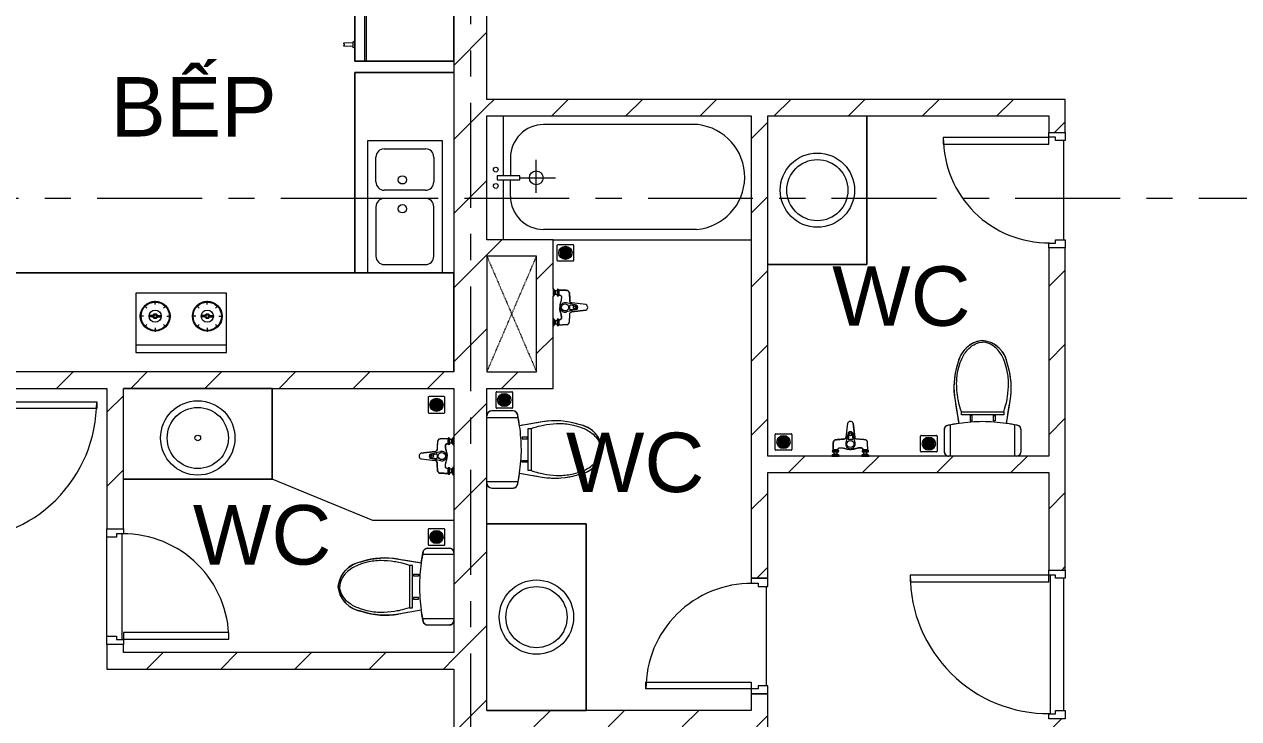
# Model space of a CAD drawing. Header units: millimetres. Extents: x -20144 to 117103, y -11426 to 48263.
# Drawn here: x 100701 to 108051, y 3200 to 7404 of the extents above; entities that cross this region are included whole.
import ezdxf

# ---------------------------------------------------------------- set-up
doc = ezdxf.new("R2010")
doc.units = ezdxf.units.MM
doc.linetypes.add('Dash_2_', pattern=[6.35, 3.175, -3.175])
doc.linetypes.add('Grid Line', pattern=[22.225, 12.7, -3.175, 3.175, -3.175])
for name, color, linetype, lineweight in [('A-DETL-GENF', 31, 'Continuous', 5), ('A-DETL-GENF-HDLN', 161, 'Dash_2_', 5), ('CHU', 181, 'Continuous', 5), ('CUA', 31, 'Continuous', 9), ('HATCH-TUONG', 152, 'Continuous', 9), ('NET-CAT', 3, 'Continuous', 9), ('NET-THAY', 2, 'Continuous', 15), ('THIET BI', 44, 'Continuous', 5), ('THIET-BI', 44, 'Continuous', 5), ('TRUC', 225, 'Continuous', 5)]:
    doc.layers.add(name, color=color, linetype=linetype, lineweight=lineweight)
doc.styles.add('Arial_4', font='arial.ttf', dxfattribs={"height": 360})
pattern_1 = [(45, (71000, 0), (-224.5064, 224.5064), [])]

# ---------------------------------------------------------------- blocks, each defined once
blk = doc.blocks.new('CUA PHONG NGU - Type 1-368226-MẶT BẰNG TẦNG 23')
at = {"layer": 'CUA', "lineweight": 5}
for p, q in [((-348.5, -52.3), (-348.5, 47.7)), ((-348.5, 47.7), (-298.5, 47.7)), ((-298.5, 47.7), (-298.5, -11.3)), ((501.5, 47.7), (551.5, 47.7)), ((501.5, -11.3), (501.5, 47.7)), ((551.5, 47.7), (551.5, -52.3)), ((-318.5, -52.3), (-348.5, -52.3)), ((-318.5, -11.3), (-318.5, -52.3)), ((-298.5, -11.3), (-318.5, -11.3)), ((521.5, -11.3), (501.5, -11.3)), ((521.5, -52.3), (521.5, -11.3)), ((551.5, -52.3), (521.5, -52.3))]:
    blk.add_line(p, q, dxfattribs=at)
at = {"layer": 'CUA'}
for p, q in [((-277.5, -52.3), (-317.5, -52.3)), ((-317.5, -52.3), (-317.5, -890.3)), ((-277.5, -890.3), (-277.5, -52.3)), ((-317.5, -890.3), (-277.5, -890.3))]:
    blk.add_line(p, q, dxfattribs=at)
at = {"layer": 'CUA', "lineweight": 5}
blk.add_arc((-317.5, -52.3), 838, 270, 0.5, dxfattribs=at)
blk = doc.blocks.new('CUA WC - Type 1-374153-MẶT BẰNG TẦNG 23')
at = {"layer": 'CUA'}
for p, q in [((-217.5, 690.3), (-177.5, 690.3)), ((-217.5, 52.3), (-217.5, 690.3)), ((-177.5, 690.3), (-177.5, 52.3)), ((-177.5, 52.3), (-217.5, 52.3))]:
    blk.add_line(p, q, dxfattribs=at)
at = {"layer": 'CUA', "lineweight": 5}
for p, q in [((-218.5, 52.3), (-248.5, 52.3)), ((-248.5, 52.3), (-248.5, -47.7)), ((-218.5, 11.3), (-218.5, 52.3)), ((-198.5, 11.3), (-218.5, 11.3)), ((-198.5, -47.7), (-198.5, 11.3)), ((421.5, 11.3), (401.5, 11.3)), ((401.5, 11.3), (401.5, -47.7)), ((451.5, 52.3), (421.5, 52.3)), ((421.5, 52.3), (421.5, 11.3)), ((451.5, -47.7), (451.5, 52.3)), ((-248.5, -47.7), (-198.5, -47.7)), ((401.5, -47.7), (451.5, -47.7))]:
    blk.add_line(p, q, dxfattribs=at)
blk.add_arc((-217.5, 52.3), 638, 359.5, 90, dxfattribs=at)
blk = doc.blocks.new('CUA WC - Type 1-374201-MẶT BẰNG TẦNG 23')
at = {"layer": 'CUA', "lineweight": 5}
for p, q in [((-248.5, -52.3), (-248.5, 47.7)), ((-248.5, 47.7), (-198.5, 47.7)), ((-198.5, 47.7), (-198.5, -11.3)), ((401.5, 47.7), (451.5, 47.7)), ((401.5, -11.3), (401.5, 47.7)), ((451.5, 47.7), (451.5, -52.3)), ((-218.5, -52.3), (-248.5, -52.3)), ((-218.5, -11.3), (-218.5, -52.3)), ((-198.5, -11.3), (-218.5, -11.3)), ((421.5, -11.3), (401.5, -11.3)), ((421.5, -52.3), (421.5, -11.3)), ((451.5, -52.3), (421.5, -52.3))]:
    blk.add_line(p, q, dxfattribs=at)
at = {"layer": 'CUA'}
for p, q in [((-177.5, -52.3), (-217.5, -52.3)), ((-217.5, -52.3), (-217.5, -690.3)), ((-177.5, -690.3), (-177.5, -52.3)), ((-217.5, -690.3), (-177.5, -690.3))]:
    blk.add_line(p, q, dxfattribs=at)
at = {"layer": 'CUA', "lineweight": 5}
blk.add_arc((-217.5, -52.3), 638, 270, 0.5, dxfattribs=at)
blk = doc.blocks.new('X-XI - X-XI-V67-MẶT BẰNG TẦNG 23')
at = {"layer": 'THIET-BI'}
for p, q in [((194.6, 0), (194.6, -186.1)), ((215, -2.1), (204.3, 0)), ((-230.6, -16.8), (-233.2, -33.2)), ((-233.2, -29), (-233.2, -157.9)), ((-233.2, -29), (-233.2, -157.9)), ((-233.2, -33.2), (-233.2, -45)), ((-233.2, -45), (-233.2, -157.9)), ((-227.9, -12.2), (-230.6, -16.8)), ((-222, -6.1), (-227.9, -12.2)), ((-212.4, -1.2), (-222, -6.1)), ((-204.3, 0), (-212.4, -1.2)), ((-194.6, 0), (-194.6, -185.7)), ((219.3, -4.2), (215, -2.1)), ((224.8, -8.5), (219.3, -4.2)), ((227.7, -12), (224.8, -8.5)), ((231.6, -19.3), (227.7, -12)), ((233.2, -29), (231.6, -19.3)), ((233.2, -157.9), (233.2, -29)), ((233.2, -157.9), (233.2, -29)), ((233.2, -157.9), (233.2, -29)), ((-233.2, -157.9), (-232.9, -162.1)), ((-232.9, -162.1), (-231, -169.1)), ((-231, -169.1), (-228, -174.5)), ((-228, -174.5), (-224.2, -178.9)), ((-224.2, -178.9), (-216.9, -183.9)), ((-216.9, -183.9), (-209.4, -186.4)), ((-209.4, -186.4), (-202.4, -187.7)), ((-202.4, -187.7), (-192, -189.7)), ((-192, -189.7), (-184.2, -191.1)), ((-184.2, -191.1), (-168, -193.8)), ((-168, -193.8), (-149.9, -196.6)), ((-143.8, -197.5), (-166.7, -335.2)), ((-143.8, -197.5), (-166.7, -335.2)), ((-149.9, -196.6), (-143.8, -197.5)), ((-143.8, -197.5), (-147.8, -221.1)), ((-76.6, -213.5), (-66.1, -213.5)), ((-76.6, -245), (-76.6, -213.5)), ((-66.1, -213.5), (-66.1, -245)), ((64, -213.5), (64, -245)), ((74.4, -213.5), (64, -213.5)), ((74.4, -245), (74.4, -213.5)), ((143.8, -197.5), (212.9, -185.5)), ((166.7, -335.2), (143.8, -197.5)), ((166.7, -335.2), (143.8, -197.5)), ((146.9, -216.1), (143.8, -197.5)), ((151.8, -245.3), (146.9, -216.1)), ((212.9, -185.5), (220.8, -181.7)), ((220.8, -181.7), (226.5, -176.5)), ((226.5, -176.5), (231.9, -166.7)), ((231.9, -166.7), (233.2, -157.9)), ((-157.7, -280.9), (-161.5, -303.8)), ((-155.3, -266.3), (-157.7, -280.9)), ((-147.8, -221.1), (-155.3, -266.3)), ((-127.7, -249.9), (127.7, -249.9)), ((-127.7, -267.8), (-127.7, -249.9)), ((-8.6, -267.8), (-127.7, -267.8)), ((-66.1, -245), (-76.6, -245)), ((127.7, -267.8), (-8.6, -267.8)), ((64, -245), (74.4, -245)), ((127.7, -249.9), (127.7, -267.8)), ((157.2, -277.8), (151.8, -245.3)), ((161.7, -304.9), (157.2, -277.8)), ((-171, -365.1), (-172.5, -383)), ((-168.9, -349), (-171, -365.1)), ((-164.6, -322), (-168.9, -349)), ((-161.5, -303.8), (-164.6, -322)), ((166.7, -335.2), (161.7, -304.9)), ((171.6, -371), (166.7, -335.2)), ((-172.5, -383), (-173.5, -402.2)), ((-173.5, -402.2), (-173.1, -436.1)), ((-173.1, -436.1), (-172.5, -446.5)), ((173.2, -395.8), (171.6, -371)), ((172.5, -446.5), (173.5, -426.5)), ((173.5, -426.5), (173.2, -395.8)), ((-172.5, -446.5), (-169.6, -474.8)), ((-169.6, -474.8), (-166.5, -495.3)), ((-166.5, -495.3), (-161.1, -520.9)), ((161.7, -518.5), (165.2, -502.3)), ((165.2, -502.3), (172.5, -446.5)), ((-161.1, -520.9), (-151.4, -555.9)), ((-151.4, -555.9), (-143.5, -587)), ((-143.5, -587), (-131.8, -612.8)), ((131.6, -613.2), (145.5, -581)), ((145.5, -581), (151.4, -555.9)), ((151.4, -555.9), (155.1, -543.7)), ((155.1, -543.7), (161.7, -518.5)), ((-131.8, -612.8), (-121.7, -628.9)), ((-121.7, -628.9), (-100.2, -653.8)), ((-100.2, -653.8), (-87.5, -664.8)), ((86, -665.9), (100.2, -653.8)), ((100.2, -653.8), (114.1, -638.9)), ((114.1, -638.9), (131.6, -613.2)), ((-87.5, -664.8), (-69.9, -676.9)), ((-69.9, -676.9), (-49.6, -687.2)), ((-49.6, -687.2), (-19.9, -696.9)), ((-19.9, -696.9), (0, -700.2)), ((0, -700.2), (34.6, -692.9)), ((34.6, -692.9), (60.8, -681.9)), ((60.8, -681.9), (86, -665.9))]:
    blk.add_line(p, q, dxfattribs=at)
for centre, radius, start, end in [((204.3, -29), 29, 360, 90), ((204.3, -29), 29, 0, 90), ((-204.3, -29), 29, 90, 180), ((-204.3, -29), 29, 90, 180), ((-204.3, -157.9), 29, 180, 259.85987), ((-204.3, -157.9), 29, 180, 259.85987), ((18.1, 960), 1168.8, 258.77622, 262.03475), ((18.1, 960), 1168.8, 258.77622, 262.03475), ((18.1, 960), 1168.8, 262.14467, 269.16333), ((-16, 957.7), 1166.4, 270.83748, 277.76826), ((-18.1, 960), 1168.8, 277.96525, 281.22378), ((-18.1, 960), 1168.8, 277.96525, 281.22378), ((204.3, -157.9), 29, 280.14013, 360), ((204.3, -157.9), 29, 280.14013, 0), ((287.1, -414.4), 460.7, 170.09406, 197.88556), ((287.1, -414.4), 460.7, 170.09406, 197.88556), ((-287.1, -414.4), 460.7, 342.11444, 9.90594), ((-287.1, -414.4), 460.7, 342.11444, 9.90594), ((18.2, -529.6), 171.6, 188.82666, 263.90979), ((18.2, -529.6), 171.6, 188.82666, 263.90979), ((-18.2, -529.6), 171.6, 276.09021, 351.17334), ((-18.2, -529.6), 171.6, 276.09021, 351.17334)]:
    blk.add_arc(centre, radius, start, end, dxfattribs=at)
for points in [[(-127.7, -267.8), (-143.4, -315.6), (-152.2, -364.8), (-160.3, -442.2), (-151, -516.8), (-129.6, -585.3), (-93.5, -652), (-37.5, -689.3), (-2.9, -689.4), (0, -689.4)], [(127.7, -267.8), (143.4, -315.6), (152.2, -364.8), (160.3, -442.2), (151, -516.8), (129.6, -585.3), (93.5, -652), (37.5, -689.3), (2.9, -689.4), (0, -689.4)]]:
    blk.add_open_spline(points, degree=3, knots=[12.724379, 12.724379, 12.724379, 12.724379, 75.096459, 151.912755, 228.70098, 282.501534, 351.034079, 439.49288, 447.51098, 447.51098, 447.51098, 447.51098], dxfattribs=at)
blk = doc.blocks.new('X-LA - X-LA-610547-MẶT BẰNG TẦNG 23')
at = {"layer": 'THIET-BI'}
for p, q in [((-565, 0), (-565, -600)), ((-565, -600), (-565, 0)), ((565, -600), (565, -0.1)), ((565, -0.1), (565, -600)), ((-565, -600), (565, -600)), ((565, -600), (-565, -600))]:
    blk.add_line(p, q, dxfattribs=at)
for radius in [225, 185]:
    blk.add_circle((0, -300), radius, dxfattribs=at)
blk = doc.blocks.new('X-LA - X-LA-V69-MẶT BẰNG TẦNG 23')
at = {"layer": 'THIET-BI'}
for p, q in [((-450, -0.1), (-450, -600)), ((-450, -600), (-450, -0.1)), ((-450, -600), (449.9, -600)), ((449.9, -600), (-450, -600))]:
    blk.add_line(p, q, dxfattribs=at)
for radius in [225, 185]:
    blk.add_circle((0, -300), radius, dxfattribs=at)
blk = doc.blocks.new('X-SEN - X-SEN-410583-MẶT BẰNG TẦNG 23')
at = {"layer": 'THIET-BI'}
for p, q in [((-67.5, 0), (-112.5, 0)), ((-112.5, 0), (-112.5, -3.8)), ((-112.5, 0), (-67.5, 0)), ((-112.5, -3.8), (-112.5, 0)), ((-67.5, -3.8), (-67.5, 0)), ((-67.5, 0), (-67.5, -3.8)), ((112.5, 0), (67.5, 0)), ((67.5, 0), (67.5, -3.8)), ((67.5, 0), (67.5, -3.8)), ((112.5, 0), (67.5, 0)), ((112.5, -3.8), (112.5, 0)), ((112.5, -3.8), (112.5, 0)), ((-112.5, -3.8), (-99.9, -12.6)), ((-67.5, -3.8), (-112.5, -3.8)), ((-112.5, -3.8), (-99.9, -12.6)), ((-99.9, -25.3), (-107.2, -25.3)), ((-72.8, -25.3), (-107.2, -25.3)), ((-107.2, -34.3), (-105.1, -34.3)), ((-107.2, -34.3), (-72.8, -34.3)), ((-105.1, -34.3), (-105.1, -37.2)), ((-105.1, -34.3), (-105.1, -37.2)), ((-74.9, -34.3), (-105.1, -34.3)), ((-105.1, -37.2), (-74.9, -37.2)), ((-99.9, -12.6), (-99.9, -25.3)), ((-99.9, -12.6), (-80.1, -12.6)), ((-80.1, -12.6), (-99.9, -12.6)), ((-99.9, -12.6), (-99.9, -25.3)), ((-80.1, -12.6), (-67.5, -3.8)), ((-80.1, -12.6), (-67.5, -3.8)), ((-80.1, -25.3), (-80.1, -12.6)), ((-80.1, -25.3), (-80.1, -12.6)), ((-72.8, -25.3), (-80.1, -25.3)), ((-74.9, -37.2), (-74.9, -34.3)), ((-74.9, -34.3), (-72.8, -34.3)), ((-74.9, -37.2), (-74.9, -34.3)), ((67.5, -3.8), (80.1, -12.6)), ((112.5, -3.8), (67.5, -3.8)), ((67.5, -3.8), (80.1, -12.6)), ((80.1, -25.3), (72.8, -25.3)), ((107.2, -25.3), (72.8, -25.3)), ((72.8, -34.3), (74.9, -34.3)), ((72.8, -34.3), (107.2, -34.3)), ((74.9, -34.3), (74.9, -37.2)), ((74.9, -34.3), (74.9, -37.2)), ((105.1, -34.3), (74.9, -34.3)), ((74.9, -37.2), (105.1, -37.2)), ((80.1, -12.6), (80.1, -25.3)), ((99.9, -12.6), (80.1, -12.6)), ((80.1, -12.6), (99.9, -12.6)), ((99.9, -12.6), (80.1, -12.6)), ((80.1, -12.6), (80.1, -25.3)), ((99.9, -12.6), (112.5, -3.8)), ((99.9, -12.6), (112.5, -3.8)), ((99.9, -25.3), (99.9, -12.6)), ((99.9, -25.3), (99.9, -12.6)), ((107.2, -25.3), (99.9, -25.3)), ((105.1, -37.2), (105.1, -34.3)), ((105.1, -34.3), (107.2, -34.3)), ((105.1, -37.2), (105.1, -34.3)), ((-12.9, -141.7), (-27.6, -80.8)), ((-27.3, -113.1), (-17.5, -199.2)), ((-17.5, -199.2), (-27.3, -113.1)), ((-7.7, -139.6), (-13.8, -105.5)), ((7.7, -139.6), (13.8, -105.5)), ((12.9, -141.7), (27.6, -80.8)), ((17.5, -199.2), (27.3, -113.1)), ((17.5, -199.2), (27.3, -113.1))]:
    blk.add_line(p, q, dxfattribs=at)
for centre, radius in [((0, -73.2), 21.5), ((0, -130.1), 7.2)]:
    blk.add_circle(centre, radius, dxfattribs=at)
for centre, radius, start, end in [((-102.9, -29.8), 6.9, 148.02464, 211.97536), ((-102.9, -29.8), 6.9, 148.02464, 211.97536), ((-107.2, -27.1), 1.8, 90, 148.02464), ((-107.2, -27.1), 1.8, 90, 148.02464), ((-107.2, -32.5), 1.8, 211.97536, 270), ((-107.2, -32.5), 1.8, 211.97536, 270), ((-112.5, -29.8), 6.9, 319.28447, 40.71553), ((-94.4, -29.8), 6.9, 139.28447, 220.71553), ((-85.4, -29.8), 6.9, 319.28447, 40.71553), ((-67.5, -29.8), 6.9, 139.28447, 220.71553), ((-72.8, -27.1), 1.8, 31.97536, 90), ((-72.8, -27.1), 1.8, 31.97536, 90), ((-72.8, -32.5), 1.8, 270, 328.02464), ((-72.8, -32.5), 1.8, 270, 328.02464), ((-77.1, -29.8), 6.9, 328.02464, 31.97536), ((-77.1, -29.8), 6.9, 328.02464, 31.97536), ((-0.4, -73.2), 28.3, 89.25175, 195.66926), ((0.4, -73.2), 28.3, 344.33074, 90.74825), ((77.1, -29.8), 6.9, 148.02464, 211.97536), ((77.1, -29.8), 6.9, 148.02464, 211.97536), ((72.8, -27.1), 1.8, 90, 148.02464), ((72.8, -27.1), 1.8, 90, 148.02464), ((72.8, -32.5), 1.8, 211.97536, 270), ((72.8, -32.5), 1.8, 211.97536, 270), ((67.5, -29.8), 6.9, 319.28447, 40.71553), ((85.6, -29.8), 6.9, 139.28447, 220.71553), ((94.6, -29.8), 6.9, 319.28447, 40.71553), ((112.5, -29.8), 6.9, 139.28447, 220.71553), ((107.2, -27.1), 1.8, 31.97536, 90), ((107.2, -27.1), 1.8, 31.97536, 90), ((107.2, -32.5), 1.8, 270, 328.02464), ((107.2, -32.5), 1.8, 270, 328.02464), ((102.9, -29.8), 6.9, 328.02464, 31.97536), ((102.9, -29.8), 6.9, 328.02464, 31.97536), ((-9.4, -104.7), 4.5, 74.07034, 190.15556), ((0, -134.7), 14.7, 208.41441, 331.58559), ((-0.4, -73.2), 28.3, 254.07034, 270.74825), ((0, -136.6), 8.24, 201.12938, 338.87062), ((0.4, -73.2), 28.3, 269.25175, 285.92966), ((9.4, -104.7), 4.5, 349.84444, 105.92966), ((0, -191), 19.3, 205.0481, 334.9519), ((0, -191), 19.3, 205.0481, 334.9519)]:
    blk.add_arc(centre, radius, start, end, dxfattribs=at)
for points, knots in [([(-105.1, -37.2), (-105.1, -39.1), (-104.9, -42.9), (-104.7, -48.5), (-104.5, -54.2), (-104.2, -61.7), (-103.9, -68.4), (-103.8, -73.6), (-103.7, -75.5), (-103.7, -76.7), (-103.6, -77.6), (-103.6, -78.6), (-103.6, -79.8), (-103.6, -81), (-103.5, -81.8), (-103.5, -82.3), (-103.5, -82.6), (-103.4, -83), (-103.4, -83.5), (-103.3, -84.3), (-103.2, -85.5), (-103.1, -86.6), (-102.8, -87.6), (-102.6, -88.2), (-102.3, -88.9), (-101.9, -89.7), (-101.3, -90.8), (-100.6, -91.7), (-100, -92.5), (-99, -93.6), (-97.8, -94.7), (-96.2, -95.8), (-95, -96.6), (-93.7, -97.2), (-92.4, -97.7), (-91.2, -98.1), (-90.3, -98.4), (-89.6, -98.5), (-88.9, -98.7), (-88, -98.8), (-86.8, -99), (-85.6, -99.1), (-84.7, -99.1), (-84, -99.2), (-83.3, -99.3), (-82.3, -99.4), (-81.2, -99.5), (-79.7, -99.6), (-77.9, -99.8), (-75.5, -100), (-72.8, -100.2), (-70, -100.5), (-66.3, -100.8), (-61.6, -101.2), (-56, -101.5), (-51.7, -101.8), (-48.8, -101.9), (-47.3, -101.9), (-46.1, -101.9), (-45.1, -102), (-44.4, -102), (-43.6, -102), (-42.6, -102), (-41.4, -102), (-40.1, -102), (-39.3, -102.1), (-38.8, -102.1), (-38.5, -102.2), (-38.1, -102.2), (-37.6, -102.3), (-36.8, -102.4), (-35.6, -102.6), (-34.3, -103), (-33.2, -103.5), (-32.5, -104), (-31.7, -104.6), (-30.5, -105.7), (-29, -107.6), (-27.9, -110.1), (-27.4, -112), (-27.3, -113.1)], [0, 0, 0, 0, 0.041667, 0.083333, 0.125, 0.166667, 0.25, 0.270833, 0.28125, 0.291667, 0.296875, 0.302083, 0.3125, 0.322917, 0.328125, 0.330729, 0.333333, 0.335938, 0.338542, 0.34375, 0.354167, 0.364583, 0.369792, 0.375, 0.380208, 0.385417, 0.395833, 0.40625, 0.411458, 0.416667, 0.4375, 0.447917, 0.458333, 0.46875, 0.479167, 0.489583, 0.494792, 0.5, 0.505208, 0.510417, 0.520833, 0.53125, 0.536458, 0.541667, 0.546875, 0.552083, 0.5625, 0.572917, 0.583333, 0.604167, 0.625, 0.645833, 0.666667, 0.708333, 0.75, 0.791667, 0.802083, 0.8125, 0.822917, 0.828125, 0.833333, 0.838542, 0.84375, 0.854167, 0.864583, 0.869792, 0.872396, 0.875, 0.877604, 0.880208, 0.885417, 0.895833, 0.90625, 0.916667, 0.921875, 0.927083, 0.9375, 0.958333, 0.979167, 1, 1, 1, 1]), ([(-105.1, -37.2), (-104.5, -52.3), (-103.9, -68.7), (-103.3, -87.5), (-99.6, -93.9), (-92.4, -98.5), (-72.6, -100.1), (-54, -102.2), (-33.9, -102), (-28.7, -107.4), (-27.8, -111), (-27.3, -113.1)], [0, 0, 0, 0, 45.441328, 49.333631, 56.110562, 66.562664, 73.682324, 114.966912, 125.570438, 129.900151, 136.284558, 136.284558, 136.284558, 136.284558]), ([(0, -41), (-2, -40.9), (-5.6, -40.9), (-10.3, -41.2), (-14.4, -41.6), (-18, -42.2), (-21.2, -42.9), (-24.2, -43.7), (-27.1, -44.6), (-30, -45.4), (-32.9, -46.3), (-35.8, -47.2), (-38.8, -47.9), (-41.8, -48.6), (-45.1, -49.2), (-48.4, -49.8), (-51.8, -50.2), (-54.8, -50.5), (-56.9, -50.7), (-58.1, -50.8), (-59, -50.9), (-59.9, -51), (-60.8, -51), (-61.7, -51), (-62.4, -51), (-63, -51), (-63.6, -51), (-64.4, -50.9), (-65.1, -50.8), (-65.7, -50.7), (-66.1, -50.6), (-66.5, -50.5), (-67.1, -50.4), (-68.1, -50.1), (-69.1, -49.6), (-70.1, -49), (-71.1, -48.3), (-72, -47.4), (-72.8, -46.6), (-73.3, -45.8), (-73.8, -45.1), (-74.1, -44.3), (-74.4, -43.5), (-74.6, -42.6), (-74.7, -41.9), (-74.8, -41.3), (-74.8, -40.9), (-74.9, -40.4), (-74.9, -39.8), (-74.9, -38.8), (-74.9, -37.9), (-74.9, -37.2)], [0, 0, 0, 0, 0.041667, 0.083333, 0.125, 0.166667, 0.208333, 0.25, 0.291667, 0.333333, 0.375, 0.416667, 0.458333, 0.5, 0.541667, 0.583333, 0.625, 0.666667, 0.6875, 0.697917, 0.708333, 0.71875, 0.729167, 0.739583, 0.75, 0.755208, 0.760417, 0.770833, 0.78125, 0.786458, 0.791667, 0.796875, 0.802083, 0.8125, 0.833333, 0.84375, 0.854167, 0.875, 0.885417, 0.895833, 0.90625, 0.916667, 0.927083, 0.9375, 0.947917, 0.953125, 0.958333, 0.963542, 0.96875, 0.979167, 1, 1, 1, 1]), ([(-74.9, -37.2), (-74.9, -39.9), (-75, -44.9), (-67.9, -51.6), (-55.3, -50.7), (-39.4, -48.7), (-24.4, -43.4), (-11.8, -40.7), (0, -41)], [0, 0, 0, 0, 8.475038, 15.961674, 29.255673, 47.963091, 70.422589, 93.837243, 93.837243, 93.837243, 93.837243]), ([(74.9, -37.2), (74.9, -37.9), (74.9, -38.8), (74.9, -39.8), (74.9, -40.4), (74.8, -40.9), (74.8, -41.3), (74.7, -41.9), (74.6, -42.6), (74.4, -43.3), (74.3, -43.9), (74.1, -44.4), (73.8, -45.1), (73.3, -45.8), (72.8, -46.6), (72, -47.4), (71.1, -48.3), (70.1, -49), (69.1, -49.6), (68.1, -50.1), (67.1, -50.4), (66.5, -50.5), (66.1, -50.6), (65.7, -50.7), (65.1, -50.8), (64.4, -50.9), (63.5, -51), (62.7, -51), (62.1, -51), (61.5, -51), (60.8, -51), (59.9, -51), (59, -50.9), (58.1, -50.8), (56.9, -50.7), (54.8, -50.5), (51.8, -50.2), (47.2, -49.6), (41.8, -48.7), (36.8, -47.4), (32.9, -46.3), (30, -45.4), (27.1, -44.6), (24.2, -43.7), (21.2, -42.9), (18, -42.2), (14.4, -41.6), (10.3, -41.2), (5.6, -40.9), (2, -40.9), (0, -41)], [0, 0, 0, 0, 0.020833, 0.03125, 0.036458, 0.041667, 0.046875, 0.052083, 0.0625, 0.072917, 0.078125, 0.083333, 0.09375, 0.104167, 0.114583, 0.125, 0.145833, 0.15625, 0.166667, 0.1875, 0.197917, 0.203125, 0.208333, 0.213542, 0.21875, 0.229167, 0.239583, 0.25, 0.255208, 0.260417, 0.270833, 0.28125, 0.291667, 0.302083, 0.3125, 0.333333, 0.375, 0.416667, 0.5, 0.583333, 0.625, 0.666667, 0.708333, 0.75, 0.791667, 0.833333, 0.875, 0.916667, 0.958333, 1, 1, 1, 1]), ([(74.9, -37.2), (74.9, -39.9), (75, -44.9), (67.9, -51.6), (55.3, -50.7), (39.4, -48.7), (24.4, -43.4), (11.8, -40.7), (0, -41)], [0, 0, 0, 0, 8.475038, 15.961674, 29.255673, 47.963091, 70.422589, 93.837243, 93.837243, 93.837243, 93.837243]), ([(27.3, -113.1), (27.4, -112), (27.9, -110.1), (29, -107.6), (30.5, -105.7), (31.7, -104.6), (32.5, -104), (33.2, -103.5), (34.3, -103), (35.6, -102.6), (36.8, -102.4), (37.6, -102.3), (38.1, -102.2), (38.5, -102.2), (38.8, -102.1), (39.3, -102.1), (40.1, -102), (41.4, -102), (42.6, -102), (43.6, -102), (44.4, -102), (45.1, -102), (46.1, -101.9), (47.3, -101.9), (48.8, -101.9), (51.7, -101.8), (57.9, -101.4), (65.3, -100.9), (72.8, -100.2), (76.9, -99.8), (79.7, -99.6), (81.2, -99.5), (82.3, -99.4), (83.3, -99.3), (84, -99.2), (84.7, -99.1), (85.6, -99.1), (86.8, -99), (88, -98.8), (88.9, -98.7), (89.6, -98.5), (90.3, -98.4), (91.2, -98.1), (92.4, -97.7), (93.7, -97.2), (95, -96.6), (96.2, -95.8), (97.8, -94.7), (99.2, -93.4), (100.4, -91.9), (101.3, -90.8), (101.9, -89.7), (102.3, -88.9), (102.6, -88.2), (102.8, -87.6), (103.1, -86.6), (103.2, -85.5), (103.3, -84.3), (103.4, -83.5), (103.4, -83), (103.5, -82.6), (103.5, -82.3), (103.5, -81.8), (103.6, -81), (103.6, -79.8), (103.6, -78.6), (103.6, -77.6), (103.7, -76.7), (103.7, -75.5), (103.8, -73.6), (103.9, -70.3), (104.1, -65.5), (104.5, -54.2), (104.8, -44.8), (105.1, -37.2)], [0, 0, 0, 0, 0.020833, 0.041667, 0.0625, 0.072917, 0.078125, 0.083333, 0.09375, 0.104167, 0.114583, 0.119792, 0.122396, 0.125, 0.127604, 0.130208, 0.135417, 0.145833, 0.15625, 0.161458, 0.166667, 0.171875, 0.177083, 0.1875, 0.197917, 0.208333, 0.25, 0.333333, 0.375, 0.416667, 0.427083, 0.4375, 0.447917, 0.453125, 0.458333, 0.463542, 0.46875, 0.479167, 0.489583, 0.494792, 0.5, 0.505208, 0.510417, 0.520833, 0.53125, 0.541667, 0.552083, 0.5625, 0.583333, 0.59375, 0.604167, 0.614583, 0.619792, 0.625, 0.630208, 0.635417, 0.645833, 0.65625, 0.661458, 0.664062, 0.666667, 0.669271, 0.671875, 0.677083, 0.6875, 0.697917, 0.703125, 0.708333, 0.71875, 0.729167, 0.75, 0.791667, 0.833333, 1, 1, 1, 1]), ([(105.1, -37.2), (104.5, -52.3), (103.9, -68.7), (103.3, -87.5), (99.6, -93.9), (92.4, -98.5), (72.6, -100.1), (54, -102.2), (33.9, -102), (28.7, -107.4), (27.8, -111), (27.3, -113.1)], [0, 0, 0, 0, 45.441328, 49.333631, 56.110562, 66.562664, 73.682324, 114.966912, 125.570438, 129.900151, 136.284558, 136.284558, 136.284558, 136.284558])]:
    blk.add_open_spline(points, degree=3, knots=knots, dxfattribs=at)
blk = doc.blocks.new('X-BON TAM - X-BON TAM-V70-MẶT BẰNG TẦNG 23')
at = {"layer": 'THIET-BI'}
for p, q in [((12.9, -61.4), (-12.9, -61.4)), ((-12.9, -61.4), (-12.9, -198.5)), ((12.9, -198.5), (12.9, -61.4)), ((-375, -100), (-12.9, -100)), ((-112.7, -142.6), (-12.9, -142.6)), ((12.9, -100), (375, -100)), ((121.7, -142.6), (12.9, -142.6)), ((-12.9, -198.5), (12.9, -198.5)), ((0, -198.5), (0, -415.4)), ((-312.7, -1267.8), (-312.7, -342.6)), ((-91.8, -298.7), (108.5, -298.7)), ((321.7, -1276.1), (321.7, -342.6)), ((-375, -400), (-375, -1600)), ((-375, -400), (-375, -1600))]:
    blk.add_line(p, q, dxfattribs=at)
for centre, radius in [((-49.4, -53.5), 14.5), ((49.4, -53.5), 14.5), ((0, -298.7), 41.7)]:
    blk.add_circle(centre, radius, dxfattribs=at)
for centre, radius, start, end in [((-112.7, -342.6), 200, 90, 180), ((121.7, -342.6), 200, 360, 90), ((4.9, -1241.3), 318.7, 184.7583, 353.73509)]:
    blk.add_arc(centre, radius, start, end, dxfattribs=at)
blk = doc.blocks.new('X-PHEU - X-PHEU-444926-MẶT BẰNG TẦNG 23')
at = {"layer": 'THIET-BI'}
for p, q in [((25, 29), (25, 121)), ((29, 125), (121, 125)), ((42.5, 90.5), (42.5, 59.5)), ((47.5, 51.8), (47.5, 98.2)), ((52.5, 103.1), (52.5, 46.9)), ((57.5, 43.5), (57.5, 106.5)), ((62.5, 108.8), (62.5, 41.2)), ((67.5, 39.8), (67.5, 110.2)), ((72.5, 110.9), (72.5, 78.1)), ((77.5, 78.1), (77.5, 110.9)), ((82.5, 110.2), (82.5, 39.8)), ((87.5, 41.2), (87.5, 108.8)), ((92.5, 106.5), (92.5, 43.5)), ((97.5, 46.9), (97.5, 103.1)), ((102.5, 98.2), (102.5, 51.8)), ((107.5, 59.5), (107.5, 90.5)), ((125, 121), (125, 29)), ((121, 25), (29, 25)), ((72.5, 71.9), (72.5, 39.1)), ((77.5, 39.1), (77.5, 71.9))]:
    blk.add_line(p, q, dxfattribs=at)
blk.add_circle((75, 75), 40, dxfattribs=at)
for centre, radius, start, end in [((29, 121), 4, 90, 180), ((75, 75), 36, 139.80824, 154.52563), ((75, 75), 36, 119.0853, 128.68219), ((75, 75), 36, 102.0247, 110.31751), ((75, 75), 4, 128.68219, 231.31781), ((75, 75), 36, 90, 93.98208), ((75, 75), 36, 86.01792, 90), ((75, 75), 4, 308.68219, 51.31781), ((75, 75), 36, 69.68249, 77.9753), ((75, 75), 36, 51.31781, 60.9147), ((75, 75), 36, 25.47437, 40.19176), ((121, 121), 4, 0, 90), ((29, 29), 4, 180, 270), ((75, 75), 36, 205.47437, 220.19176), ((75, 75), 36, 231.31781, 240.9147), ((75, 75), 36, 249.68249, 257.9753), ((75, 75), 36, 266.01792, 270), ((75, 75), 36, 270, 273.98208), ((75, 75), 36, 282.0247, 290.31751), ((75, 75), 36, 299.0853, 308.68219), ((75, 75), 36, 319.80824, 334.52563), ((121, 29), 4, 270, 360)]:
    blk.add_arc(centre, radius, start, end, dxfattribs=at)
blk = doc.blocks.new('CUA PHONG NGU - Type 1-398312-MẶT BẰNG TẦNG 23')
at = {"layer": 'CUA'}
for p, q in [((-317.5, 890.3), (-277.5, 890.3)), ((-317.5, 52.3), (-317.5, 890.3)), ((-277.5, 890.3), (-277.5, 52.3)), ((-277.5, 52.3), (-317.5, 52.3))]:
    blk.add_line(p, q, dxfattribs=at)
at = {"layer": 'CUA', "lineweight": 5}
for p, q in [((-318.5, 52.3), (-348.5, 52.3)), ((-348.5, 52.3), (-348.5, -47.7)), ((-318.5, 11.3), (-318.5, 52.3)), ((-298.5, 11.3), (-318.5, 11.3)), ((-298.5, -47.7), (-298.5, 11.3)), ((521.5, 11.3), (501.5, 11.3)), ((501.5, 11.3), (501.5, -47.7)), ((551.5, 52.3), (521.5, 52.3)), ((521.5, 52.3), (521.5, 11.3)), ((551.5, -47.7), (551.5, 52.3)), ((-348.5, -47.7), (-298.5, -47.7)), ((501.5, -47.7), (551.5, -47.7))]:
    blk.add_line(p, q, dxfattribs=at)
blk.add_arc((-317.5, 52.3), 838, 359.5, 90, dxfattribs=at)
blk = doc.blocks.new('X-BEP - X-BEP-V101-MẶT BẰNG TẦNG 23')
at = {"layer": 'THIET BI'}
for p, q in [((0, 600), (2700, 600)), ((0, 0.1), (0, 600)), ((0, 600), (0, 0.1)), ((2700, 600), (0, 600)), ((2700, 600), (2700, 0.1)), ((2700, 0.1), (2700, 600)), ((775.5, 475.7), (775.5, 117.4)), ((1324.5, 475.7), (775.5, 475.7)), ((1324.5, 117.4), (1324.5, 475.7)), ((842.7, 386.6), (826.1, 403.1)), ((892.3, 407.1), (892.3, 430.5)), ((941.9, 386.6), (958.5, 403.1)), ((1158.1, 386.6), (1141.5, 403.1)), ((1207.7, 407.1), (1207.7, 430.5)), ((1257.3, 386.6), (1273.9, 403.1)), ((822.1, 336.9), (798.7, 336.9)), ((878.1, 341), (855.6, 341)), ((878.1, 332.9), (855.6, 332.9)), ((906.4, 341), (928.9, 341)), ((906.4, 332.9), (928.9, 332.9)), ((962.5, 336.9), (985.9, 336.9)), ((1137.5, 336.9), (1114.1, 336.9)), ((1193.6, 341), (1171.1, 341)), ((1193.6, 332.9), (1171.1, 332.9)), ((1221.9, 341), (1244.4, 341)), ((1221.9, 332.9), (1244.4, 332.9)), ((1277.9, 336.9), (1301.3, 336.9)), ((842.7, 287.3), (826.1, 270.7)), ((892.3, 266.8), (892.3, 243.3)), ((941.9, 287.3), (958.5, 270.7)), ((1158.1, 287.3), (1141.5, 270.7)), ((1207.7, 266.8), (1207.7, 243.3)), ((1257.3, 287.3), (1273.9, 270.7)), ((1324.5, 162.4), (775.5, 162.4)), ((775.5, 117.4), (1324.5, 117.4))]:
    blk.add_line(p, q, dxfattribs=at)
for centre, radius in [((892.3, 336.9), 90), ((892.3, 336.9), 85.5), ((892.3, 336.9), 36.9), ((1207.7, 336.9), 90), ((1207.7, 336.9), 85.5), ((1207.7, 336.9), 36.9), ((892.3, 336.9), 14.7), ((892.3, 336.9), 8.24), ((1207.7, 336.9), 14.7), ((1207.7, 336.9), 8.24)]:
    blk.add_circle(centre, radius, dxfattribs=at)
blk = doc.blocks.new('X-BEP - X-BEP-629881-MẶT BẰNG TẦNG 23')
at = {"layer": 'THIET BI'}
for p, q in [((0, 600), (1213.2, 600)), ((0, 0), (0, 600)), ((0, 600), (0, 0)), ((1213.2, 600), (0, 600)), ((1213.2, 600), (1213.2, 0)), ((1213.2, 0), (1213.2, 600)), ((0, 521.5), (800, 521.5)), ((0, 71.5), (0, 521.5)), ((800, 521.5), (800, 71.5)), ((400, 471.5), (100, 471.5)), ((550, 471.5), (700, 471.5)), ((50, 421.5), (50, 171.5)), ((450, 171.5), (450, 421.5)), ((500, 171.5), (500, 421.5)), ((750, 421.5), (750, 171.5)), ((100, 121.5), (400, 121.5)), ((700, 121.5), (550, 121.5)), ((800, 71.5), (0, 71.5))]:
    blk.add_line(p, q, dxfattribs=at)
for centre in [(387.5, 311.5), (562.5, 311.5)]:
    blk.add_circle(centre, 25, dxfattribs=at)
for centre, start, end in [((100, 421.5), 90, 180), ((400, 421.5), 360, 90), ((550, 421.5), 90, 180), ((700, 421.5), 360, 90), ((100, 171.5), 180, 270), ((400, 171.5), 270, 0), ((550, 171.5), 180, 270), ((700, 171.5), 270, 0)]:
    blk.add_arc(centre, 50, start, end, dxfattribs=at)
blk = doc.blocks.new('X-XI - X-XI-626365-MẶT BẰNG TẦNG 23')
at = {"layer": 'THIET-BI'}
for p, q in [((-100.2, 653.8), (-87.5, 664.8)), ((-87.5, 664.8), (-69.9, 676.9)), ((-69.9, 676.9), (-49.6, 687.2)), ((-49.6, 687.2), (-19.9, 696.9)), ((-19.9, 696.9), (0, 700.2)), ((0, 700.2), (34.6, 692.9)), ((34.6, 692.9), (60.8, 681.9)), ((60.8, 681.9), (86, 665.9)), ((86, 665.9), (100.2, 653.8)), ((-143.5, 587), (-131.8, 612.8)), ((-131.8, 612.8), (-121.7, 628.9)), ((-121.7, 628.9), (-100.2, 653.8)), ((100.2, 653.8), (114.1, 638.9)), ((114.1, 638.9), (131.6, 613.2)), ((131.6, 613.2), (145.5, 581)), ((-166.5, 495.3), (-161.1, 520.9)), ((-161.1, 520.9), (-151.4, 555.9)), ((-151.4, 555.9), (-143.5, 587)), ((145.5, 581), (151.4, 555.9)), ((151.4, 555.9), (155.1, 543.7)), ((155.1, 543.7), (161.7, 518.5)), ((161.7, 518.5), (165.2, 502.3)), ((-173.1, 436.1), (-172.5, 446.5)), ((-172.5, 446.5), (-169.6, 474.8)), ((-169.6, 474.8), (-166.5, 495.3)), ((165.2, 502.3), (172.5, 446.5)), ((172.5, 446.5), (173.5, 426.5)), ((-173.5, 402.2), (-173.1, 436.1)), ((-172.5, 383), (-173.5, 402.2)), ((-171, 365.1), (-172.5, 383)), ((171.6, 371), (166.7, 335.2)), ((173.2, 395.8), (171.6, 371)), ((173.5, 426.5), (173.2, 395.8)), ((-168.9, 349), (-171, 365.1)), ((-164.6, 322), (-168.9, 349)), ((-143.8, 197.5), (-166.7, 335.2)), ((-143.8, 197.5), (-166.7, 335.2)), ((-161.5, 303.8), (-164.6, 322)), ((-157.7, 280.9), (-161.5, 303.8)), ((166.7, 335.2), (143.8, 197.5)), ((166.7, 335.2), (143.8, 197.5)), ((161.7, 304.9), (157.2, 277.8)), ((166.7, 335.2), (161.7, 304.9)), ((-155.3, 266.3), (-157.7, 280.9)), ((-147.8, 221.1), (-155.3, 266.3)), ((-143.8, 197.5), (-147.8, 221.1)), ((-8.6, 267.8), (-127.7, 267.8)), ((-127.7, 267.8), (-127.7, 249.9)), ((-127.7, 249.9), (127.7, 249.9)), ((-76.6, 245), (-76.6, 213.5)), ((-66.1, 245), (-76.6, 245)), ((-66.1, 213.5), (-66.1, 245)), ((127.7, 267.8), (-8.6, 267.8)), ((64, 245), (74.4, 245)), ((64, 213.5), (64, 245)), ((74.4, 245), (74.4, 213.5)), ((127.7, 249.9), (127.7, 267.8)), ((151.8, 245.3), (146.9, 216.1)), ((157.2, 277.8), (151.8, 245.3)), ((-233.2, 157.9), (-232.9, 162.1)), ((-233.2, 29), (-233.2, 157.9)), ((-233.2, 29), (-233.2, 157.9)), ((-233.2, 45), (-233.2, 157.9)), ((-232.9, 162.1), (-231, 169.1)), ((-231, 169.1), (-228, 174.5)), ((-228, 174.5), (-224.2, 178.9)), ((-224.2, 178.9), (-216.9, 183.9)), ((-216.9, 183.9), (-209.4, 186.4)), ((-209.4, 186.4), (-202.4, 187.7)), ((-202.4, 187.7), (-192, 189.7)), ((-194.6, 0), (-194.6, 185.7)), ((-192, 189.7), (-184.2, 191.1)), ((-184.2, 191.1), (-168, 193.8)), ((-168, 193.8), (-149.9, 196.6)), ((-149.9, 196.6), (-143.8, 197.5)), ((-76.6, 213.5), (-66.1, 213.5)), ((74.4, 213.5), (64, 213.5)), ((146.9, 216.1), (143.8, 197.5)), ((143.8, 197.5), (212.9, 185.5)), ((194.6, 0), (194.6, 186.1)), ((212.9, 185.5), (220.8, 181.7)), ((220.8, 181.7), (226.5, 176.5)), ((226.5, 176.5), (231.9, 166.7)), ((231.9, 166.7), (233.2, 157.9)), ((233.2, 157.9), (233.2, 29)), ((233.2, 157.9), (233.2, 29)), ((233.2, 157.9), (233.2, 29)), ((-233.2, 33.2), (-233.2, 45)), ((-230.6, 16.8), (-233.2, 33.2)), ((-227.9, 12.2), (-230.6, 16.8)), ((-222, 6.1), (-227.9, 12.2)), ((-212.4, 1.2), (-222, 6.1)), ((-204.3, 0), (-212.4, 1.2)), ((215, 2.1), (204.3, 0)), ((219.3, 4.2), (215, 2.1)), ((224.8, 8.5), (219.3, 4.2)), ((227.7, 12), (224.8, 8.5)), ((231.6, 19.3), (227.7, 12)), ((233.2, 29), (231.6, 19.3))]:
    blk.add_line(p, q, dxfattribs=at)
for centre, radius, start, end in [((18.2, 529.6), 171.6, 96.09021, 171.17334), ((18.2, 529.6), 171.6, 96.09021, 171.17334), ((-18.2, 529.6), 171.6, 8.82666, 83.90979), ((-18.2, 529.6), 171.6, 8.82666, 83.90979), ((287.1, 414.4), 460.7, 162.11444, 189.90594), ((287.1, 414.4), 460.7, 162.11444, 189.90594), ((-287.1, 414.4), 460.7, 350.09406, 17.88556), ((-287.1, 414.4), 460.7, 350.09406, 17.88556), ((-204.3, 157.9), 29, 100.14013, 180), ((-204.3, 157.9), 29, 100.14013, 180), ((18.1, -960), 1168.8, 97.96525, 101.22378), ((18.1, -960), 1168.8, 97.96525, 101.22378), ((18.1, -960), 1168.8, 90.83667, 97.85533), ((-16, -957.7), 1166.4, 82.23174, 89.16252), ((-18.1, -960), 1168.8, 78.77622, 82.03475), ((-18.1, -960), 1168.8, 78.77622, 82.03475), ((204.3, 157.9), 29, 0, 79.85987), ((204.3, 157.9), 29, 0, 79.85987), ((-204.3, 29), 29, 180, 270), ((-204.3, 29), 29, 180, 270), ((204.3, 29), 29, 270, 0), ((204.3, 29), 29, 270, 360)]:
    blk.add_arc(centre, radius, start, end, dxfattribs=at)
for points in [[(-127.7, 267.8), (-143.4, 315.6), (-152.2, 364.8), (-160.3, 442.2), (-151, 516.8), (-129.6, 585.3), (-93.5, 652), (-37.5, 689.3), (-2.9, 689.4), (0, 689.4)], [(127.7, 267.8), (143.4, 315.6), (152.2, 364.8), (160.3, 442.2), (151, 516.8), (129.6, 585.3), (93.5, 652), (37.5, 689.3), (2.9, 689.4), (0, 689.4)]]:
    blk.add_open_spline(points, degree=3, knots=[12.724379, 12.724379, 12.724379, 12.724379, 75.096459, 151.912755, 228.70098, 282.501534, 351.034079, 439.49288, 447.51098, 447.51098, 447.51098, 447.51098], dxfattribs=at)
blk = doc.blocks.new('X-LA1 - X-LA-629883-MẶT BẰNG TẦNG 23')
at = {"layer": 'THIET-BI'}
for p, q in [((-450, 550), (449.9, 550)), ((-450, 0), (-450, 550)), ((449.9, 550), (-450, 550)), ((-450, 550), (-450, 0)), ((449.9, 0), (-450, 0)), ((-450, 0), (449.9, 0))]:
    blk.add_line(p, q, dxfattribs=at)
for radius in [225, 185, 17]:
    blk.add_circle((0, 300), radius, dxfattribs=at)
blk = doc.blocks.new('X-TU LANH - X-TU LANH-629884-MẶT BẰNG TẦNG 23')
at = {"layer": 'THIET BI'}
for p, q in [((-212.5, 610), (-210.5, 665)), ((-210.5, 665), (-205.2, 665)), ((-194.8, 665), (-189.5, 665)), ((-189.5, 665), (-187.5, 610)), ((-300, 600), (300, 600)), ((-300, 0), (-300, 600)), ((-300, 600), (-300, 0)), ((300, 600), (-300, 600)), ((-222.5, 600), (-217.5, 610)), ((-217.5, 610), (-182.5, 610)), ((-182.5, 610), (-177.5, 600)), ((300, 600), (300, 0)), ((300, 0), (300, 600)), ((300, 540), (-300, 540)), ((300, 530), (-300, 530)), ((300, 0), (-300, 0)), ((-300, 0), (300, 0))]:
    blk.add_line(p, q, dxfattribs=at)
blk.add_arc((-200, 667.2), 5.66, 202.40179, 337.59818, dxfattribs=at)
blk = doc.blocks.new('X-PHEU - X-PHEU-629889-MẶT BẰNG TẦNG 23')
at = {"layer": 'THIET-BI'}
for p, q in [((25, -29), (25, -121)), ((121, -25), (29, -25)), ((42.5, -90.5), (42.5, -59.5)), ((47.5, -51.8), (47.5, -98.2)), ((52.5, -103.1), (52.5, -46.9)), ((57.5, -43.5), (57.5, -106.5)), ((62.5, -108.8), (62.5, -41.2)), ((67.5, -39.8), (67.5, -110.2)), ((72.5, -71.9), (72.5, -39.1)), ((77.5, -39.1), (77.5, -71.9)), ((82.5, -110.2), (82.5, -39.8)), ((87.5, -41.2), (87.5, -108.8)), ((92.5, -106.5), (92.5, -43.5)), ((97.5, -46.9), (97.5, -103.1)), ((102.5, -98.2), (102.5, -51.8)), ((107.5, -59.5), (107.5, -90.5)), ((125, -121), (125, -29)), ((29, -125), (121, -125)), ((72.5, -110.9), (72.5, -78.1)), ((77.5, -78.1), (77.5, -110.9))]:
    blk.add_line(p, q, dxfattribs=at)
blk.add_circle((75, -75), 40, dxfattribs=at)
for centre, radius, start, end in [((29, -29), 4, 90, 180), ((75, -75), 36, 139.80824, 154.52563), ((75, -75), 36, 119.0853, 128.68219), ((75, -75), 36, 102.0247, 110.31751), ((75, -75), 4, 128.68219, 231.31781), ((75, -75), 36, 90, 93.98208), ((75, -75), 36, 86.01792, 90), ((75, -75), 4, 308.68219, 51.31781), ((75, -75), 36, 69.68249, 77.9753), ((75, -75), 36, 51.31781, 60.9147), ((75, -75), 36, 25.47437, 40.19176), ((121, -29), 4, 0, 90), ((29, -121), 4, 180, 270), ((75, -75), 36, 205.47437, 220.19176), ((75, -75), 36, 231.31781, 240.9147), ((75, -75), 36, 249.68249, 257.9753), ((75, -75), 36, 266.01792, 270), ((75, -75), 36, 270, 273.98208), ((75, -75), 36, 282.0247, 290.31751), ((75, -75), 36, 299.0853, 308.68219), ((75, -75), 36, 319.80824, 334.52563), ((121, -121), 4, 270, 0)]:
    blk.add_arc(centre, radius, start, end, dxfattribs=at)
blk = doc.blocks.new('Family2 - Family1 2-693372-MẶT BẰNG TẦNG 23')
at = {"layer": 'A-DETL-GENF'}
for p, q in [((300, 700), (0, 700)), ((0, 700), (0, 0)), ((300, 0), (300, 700)), ((0, 0), (300, 0))]:
    blk.add_line(p, q, dxfattribs=at)
at = {"layer": 'A-DETL-GENF-HDLN'}
for p, q in [((0, 700), (300, 0.8)), ((0, 0), (300, 699.2))]:
    blk.add_line(p, q, dxfattribs=at)

msp = doc.modelspace()

# ---------------------------------------------------------------- hatches: boundary and pattern name
at = {"layer": 'HATCH-TUONG', "lineweight": 5}
h = msp.add_hatch(dxfattribs=at)
h.set_pattern_fill('FP_4', color=256, style=0, pattern_type=2)
h.set_pattern_definition(pattern_1)
h.paths.add_polyline_path([(103500.5, 1499.9), (103500.5, 8400), (103300.5, 8400), (103300.5, 1499.9)], flags=0)
h = msp.add_hatch(dxfattribs=at)
h.set_pattern_fill('FP_4', color=256, style=0, pattern_type=2)
h.set_pattern_definition(pattern_1)
h.paths.add_polyline_path([(107000.5, 6849.9), (107000.5, 6949.9), (103500.5, 6949.9), (103500.5, 6849.9), (106900.5, 6849.9)], flags=0)
h = msp.add_hatch(dxfattribs=at)
h.set_pattern_fill('FP_4', color=256, style=0, pattern_type=2)
h.set_pattern_definition(pattern_1)
h.paths.add_polyline_path([(105200.5, 3149.9), (105200.5, 3349.9), (105100.5, 3349.9), (105100.5, 3149.9)], flags=0)
h.paths.add_polyline_path([(105200.5, 4049.9), (105200.5, 6849.9), (105100.5, 6849.9), (105100.5, 4049.9)], flags=0)
h = msp.add_hatch(dxfattribs=at)
h.set_pattern_fill('FP_4', color=256, style=0, pattern_type=2)
h.set_pattern_definition(pattern_1)
h.paths.add_polyline_path([(107000.5, 199.9), (107000.5, 3199.9), (106900.5, 3199.9), (106900.5, 199.9)], flags=0)
h.paths.add_polyline_path([(106900.5, 4099.9), (107000.5, 4099.9), (107000.5, 6049.9), (106900.5, 6049.9), (106900.5, 4689.9)], flags=0)
h.paths.add_polyline_path([(106900.5, 6749.9), (107000.5, 6749.9), (107000.5, 6849.9), (106900.5, 6849.9)], flags=0)
h = msp.add_hatch(dxfattribs=at)
h.set_pattern_fill('FP_4', color=256, style=0, pattern_type=2)
h.set_pattern_definition(pattern_1)
h.paths.add_polyline_path([(103800.5, 5999.9), (103800.5, 6099.9), (103500.5, 6099.9), (103500.5, 5999.9)], flags=0)
h = msp.add_hatch(dxfattribs=at)
h.set_pattern_fill('FP_4', color=256, style=0, pattern_type=2)
h.set_pattern_definition(pattern_1)
h.paths.add_polyline_path([(103800.5, 5299.9), (103900.5, 5299.9), (103900.5, 6099.9), (103800.5, 6099.9), (103800.5, 5402.4)], flags=0)
h = msp.add_hatch(dxfattribs=at)
h.set_pattern_fill('FP_4', color=256, style=0, pattern_type=2)
h.set_pattern_definition(pattern_1)
h.paths.add_polyline_path([(103300.5, 5200), (103300.5, 5300), (100300.5, 5300), (100300.5, 5200), (103170.8, 5200)], flags=0)
h = msp.add_hatch(dxfattribs=at)
h.set_pattern_fill('FP_4', color=256, style=0, pattern_type=2)
h.set_pattern_definition(pattern_1)
h.paths.add_polyline_path([(103500.5, 5199.9), (103900.5, 5199.9), (103900.5, 5299.9), (103500.5, 5299.9)], flags=0)
h = msp.add_hatch(dxfattribs=at)
h.set_pattern_fill('FP_4', color=256, style=0, pattern_type=2)
h.set_pattern_definition(pattern_1)
h.paths.add_polyline_path([(101200.5, 3500), (101300.5, 3500), (101300.5, 3650), (101200.5, 3650)], flags=0)
h.paths.add_polyline_path([(101300.5, 4350), (101300.5, 5200), (101200.5, 5200), (101200.5, 4350)], flags=0)
h = msp.add_hatch(dxfattribs=at)
h.set_pattern_fill('FP_4', color=256, style=0, pattern_type=2)
h.set_pattern_definition(pattern_1)
h.paths.add_polyline_path([(105200.5, 4689.9), (106900.5, 4689.9), (106900.5, 4789.9), (105200.5, 4789.9)], flags=0)
h = msp.add_hatch(dxfattribs=at)
h.set_pattern_fill('FP_4', color=256, style=0, pattern_type=2)
h.set_pattern_definition(pattern_1)
h.paths.add_polyline_path([(103300.5, 3500), (103300.5, 3600), (101300.5, 3600), (101300.5, 3500), (103170.8, 3500)], flags=0)
h = msp.add_hatch(dxfattribs=at)
h.set_pattern_fill('FP_4', color=256, style=0, pattern_type=2)
h.set_pattern_definition(pattern_1)
h.paths.add_polyline_path([(103500.5, 3149.9), (105100.5, 3149.9), (105100.5, 3249.9), (103500.5, 3249.9)], flags=0)

# ---------------------------------------------------------------- linework, layer by layer
at = {"layer": 'NET-CAT', "lineweight": 15}
for p, q in [((103500.5, 6949.9), (103500.5, 8400)), ((103300.5, 7850), (103300.5, 5300)), ((107000.5, 6949.9), (103500.5, 6949.9)), ((107000.5, 6849.9), (107000.5, 6949.9)), ((103500.5, 6849.9), (105100.5, 6849.9)), ((103500.5, 6099.9), (103500.5, 6849.9)), ((105100.5, 6849.9), (105100.5, 4049.9)), ((105200.5, 6849.9), (106900.5, 6849.9)), ((105200.5, 4789.9), (105200.5, 6849.9)), ((106900.5, 6849.9), (106900.5, 6749.9)), ((107000.5, 6749.9), (107000.5, 6849.9)), ((106900.5, 6749.9), (107000.5, 6749.9)), ((103800.5, 6099.9), (103500.5, 6099.9)), ((103900.5, 6099.9), (103800.5, 6099.9)), ((103900.5, 5802.4), (103900.5, 6099.9)), ((106900.5, 6049.9), (106900.5, 4789.9)), ((107000.5, 6049.9), (106900.5, 6049.9)), ((107000.5, 4099.9), (107000.5, 6049.9)), ((103900.5, 5622.3), (103900.5, 5757.7)), ((103900.5, 5299.9), (103900.5, 5577.5)), ((103300.5, 5300), (100300.5, 5300)), ((103900.5, 5199.9), (103900.5, 5299.9)), ((100300.5, 5200), (101200.5, 5200)), ((101200.5, 5200), (101200.5, 4350)), ((101300.5, 5200), (103300.5, 5200)), ((101300.5, 4350), (101300.5, 5200)), ((103300.5, 5200), (103300.5, 3600)), ((103500.5, 5199.9), (103900.5, 5199.9)), ((103500.5, 3249.9), (103500.5, 5199.9)), ((105588, 4789.9), (105200.5, 4789.9)), ((105768, 4789.9), (105633, 4789.9)), ((106900.5, 4789.9), (105813, 4789.9)), ((105200.5, 4049.9), (105200.5, 4689.9)), ((105200.5, 4689.9), (106900.5, 4689.9)), ((106900.5, 4689.9), (106900.5, 4099.9)), ((101200.5, 4350), (101300.5, 4350)), ((105100.5, 4049.9), (105200.5, 4049.9)), ((106900.5, 4099.9), (107000.5, 4099.9)), ((101200.5, 3650), (101200.5, 3500)), ((101300.5, 3650), (101200.5, 3650)), ((101300.5, 3600), (101300.5, 3650)), ((103300.5, 3600), (101300.5, 3600)), ((101200.5, 3500), (101300.5, 3500)), ((101300.5, 3500), (103300.5, 3500)), ((103300.5, 3500), (103300.5, 1499.9)), ((105100.5, 3349.9), (105100.5, 3249.9)), ((105200.5, 3349.9), (105100.5, 3349.9)), ((105200.5, 3149.9), (105200.5, 3349.9)), ((105100.5, 3249.9), (103500.5, 3249.9))]:
    msp.add_line(p, q, dxfattribs=at)
at = {"layer": 'NET-THAY', "lineweight": 9}
for p, q in [((106990.5, 6699.9), (106990.5, 6099.9)), ((102810.5, 4399.9), (102200.5, 4649.9)), ((103300.5, 4399.9), (102810.5, 4399.9)), ((101200.5, 3700), (101200.5, 4300)), ((101290.5, 4320), (101290.5, 3680)), ((106910.5, 3229.9), (106910.5, 4069.9)), ((106990.5, 4049.9), (106990.5, 3249.9)), ((105190.5, 3999.9), (105190.5, 3399.9))]:
    msp.add_line(p, q, dxfattribs=at)
at = {"layer": 'TRUC', "linetype": 'Grid Line', "ltscale": 50}
for p, q in [((103400.5, 43599.9), (103400.5, -4500.1)), ((114000.5, 6349.9), (58907.6, 6349.9))]:
    msp.add_line(p, q, dxfattribs=at)

# ---------------------------------------------------------------- block references
at = {"lineweight": 9}
for name, p, rotation in [('X-TU LANH - X-TU LANH-629884-MẶT BẰNG TẦNG 23', (103300.5, 7481.5), 90), ('X-BEP - X-BEP-629881-MẶT BẰNG TẦNG 23', (103300.5, 5899.9), 90), ('X-BON TAM - X-BON TAM-V70-MẶT BẰNG TẦNG 23', (103500.5, 6474.9), 90), ('X-LA - X-LA-V69-MẶT BẰNG TẦNG 23', (105200.5, 6400), 90), ('CUA WC - Type 1-374201-MẶT BẰNG TẦNG 23', (106952.8, 6501.4), 270), ('X-SEN - X-SEN-410583-MẶT BẰNG TẦNG 23', (103900.5, 5690), 90), ('X-XI - X-XI-V67-MẶT BẰNG TẦNG 23', (106500.5, 4789.9), 180), ('CUA PHONG NGU - Type 1-398312-MẶT BẰNG TẦNG 23', (100248.3, 4801.4), 270), ('X-LA1 - X-LA-629883-MẶT BẰNG TẦNG 23', (101750.5, 5199.9), 180), ('X-XI - X-XI-V67-MẶT BẰNG TẦNG 23', (103500.5, 4830), 90), ('X-SEN - X-SEN-410583-MẶT BẰNG TẦNG 23', (105700.5, 4789.9), 180), ('X-SEN - X-SEN-410583-MẶT BẰNG TẦNG 23', (103300.5, 4790), 270), ('CUA WC - Type 1-374201-MẶT BẰNG TẦNG 23', (101248.3, 3898.5), 90), ('X-LA - X-LA-610547-MẶT BẰNG TẦNG 23', (103500.5, 3815), 90), ('X-XI - X-XI-626365-MẶT BẰNG TẦNG 23', (103300.5, 4000), 90), ('CUA WC - Type 1-374153-MẶT BẰNG TẦNG 23', (105152.8, 3598.5), 90), ('CUA PHONG NGU - Type 1-368226-MẶT BẰNG TẦNG 23', (106952.8, 3751.4), 270)]:
    msp.add_blockref(name, p, dxfattribs=dict(at, rotation=rotation))
for name, p in [('X-PHEU - X-PHEU-444926-MẶT BẰNG TẦNG 23', (103900.5, 5945.4)), ('X-BEP - X-BEP-V101-MẶT BẰNG TẦNG 23', (100600.5, 5299.9)), ('X-PHEU - X-PHEU-629889-MẶT BẰNG TẦNG 23', (103120.5, 5175)), ('X-PHEU - X-PHEU-444926-MẶT BẰNG TẦNG 23', (103530.5, 5054.9)), ('X-PHEU - X-PHEU-444926-MẶT BẰNG TẦNG 23', (105220.5, 4800)), ('X-PHEU - X-PHEU-444926-MẶT BẰNG TẦNG 23', (106100.5, 4789.9)), ('X-PHEU - X-PHEU-629889-MẶT BẰNG TẦNG 23', (103120.5, 4375))]:
    msp.add_blockref(name, p, dxfattribs=at)
at = {"lineweight": 5}
msp.add_blockref('Family2 - Family1 2-693372-MẶT BẰNG TẦNG 23', (103500.5, 5299.9), dxfattribs=at)

# ---------------------------------------------------------------- texts
at = {"layer": 'CHU', "color": 7, "char_height": 360, "attachment_point": 3, "line_spacing_factor": 0.936439, "style": 'Arial_4'}
for s, insert, width in [('\\pt2540,5080,7620,10160,12700,15240,17780,20320,22860,25400,27940,30480,33020,35560,38100,40640,43180,45720,48260,50800,53340,55880,58420,60960,63500,66040,68580,71120,73660,76200,78740,81280;BẾP', (102227.7, 7084.9), 1001.92), ('\\pt2540.0016,5079.9996,7620.0012,10159.9992,12700.0008,15239.9988,17780.0004,20319.9984,22860,25400.0016,27939.9996,30480.0012,33019.9992,35560.0008,38099.9988,40640.0004,43179.9984,45720,48260.0016,50799.9996,53340.0012,55879.9992,58420.0008,60959.9988,63500.0004,66039.9984,68580,71120.0016,73659.9996,76200.0012,78739.9992,81280.0008;WC', (106427.9, 5938.9), 868.6), ('\\pt2540.0016,5079.9996,7620.0012,10159.9992,12700.0008,15239.9988,17780.0004,20319.9984,22860,25400.0016,27939.9996,30480.0012,33019.9992,35560.0008,38099.9988,40640.0004,43179.9984,45720,48260.0016,50799.9996,53340.0012,55879.9992,58420.0008,60959.9988,63500.0004,66039.9984,68580,71120.0016,73659.9996,76200.0012,78739.9992,81280.0008;WC', (104816.6, 4932.1), 868.6), ('\\pt2540.0016,5079.9996,7620.0012,10159.9992,12700.0008,15239.9988,17780.0004,20319.9984,22860,25400.0016,27939.9996,30480.0012,33019.9992,35560.0008,38099.9988,40640.0004,43179.9984,45720,48260.0016,50799.9996,53340.0012,55879.9992,58420.0008,60959.9988,63500.0004,66039.9984,68580,71120.0016,73659.9996,76200.0012,78739.9992,81280.0008;WC', (102558.9, 4493.2), 868.6)]:
    msp.add_mtext(s, dxfattribs=dict(at, insert=insert, width=width))

doc.saveas('drawing.dxf')
